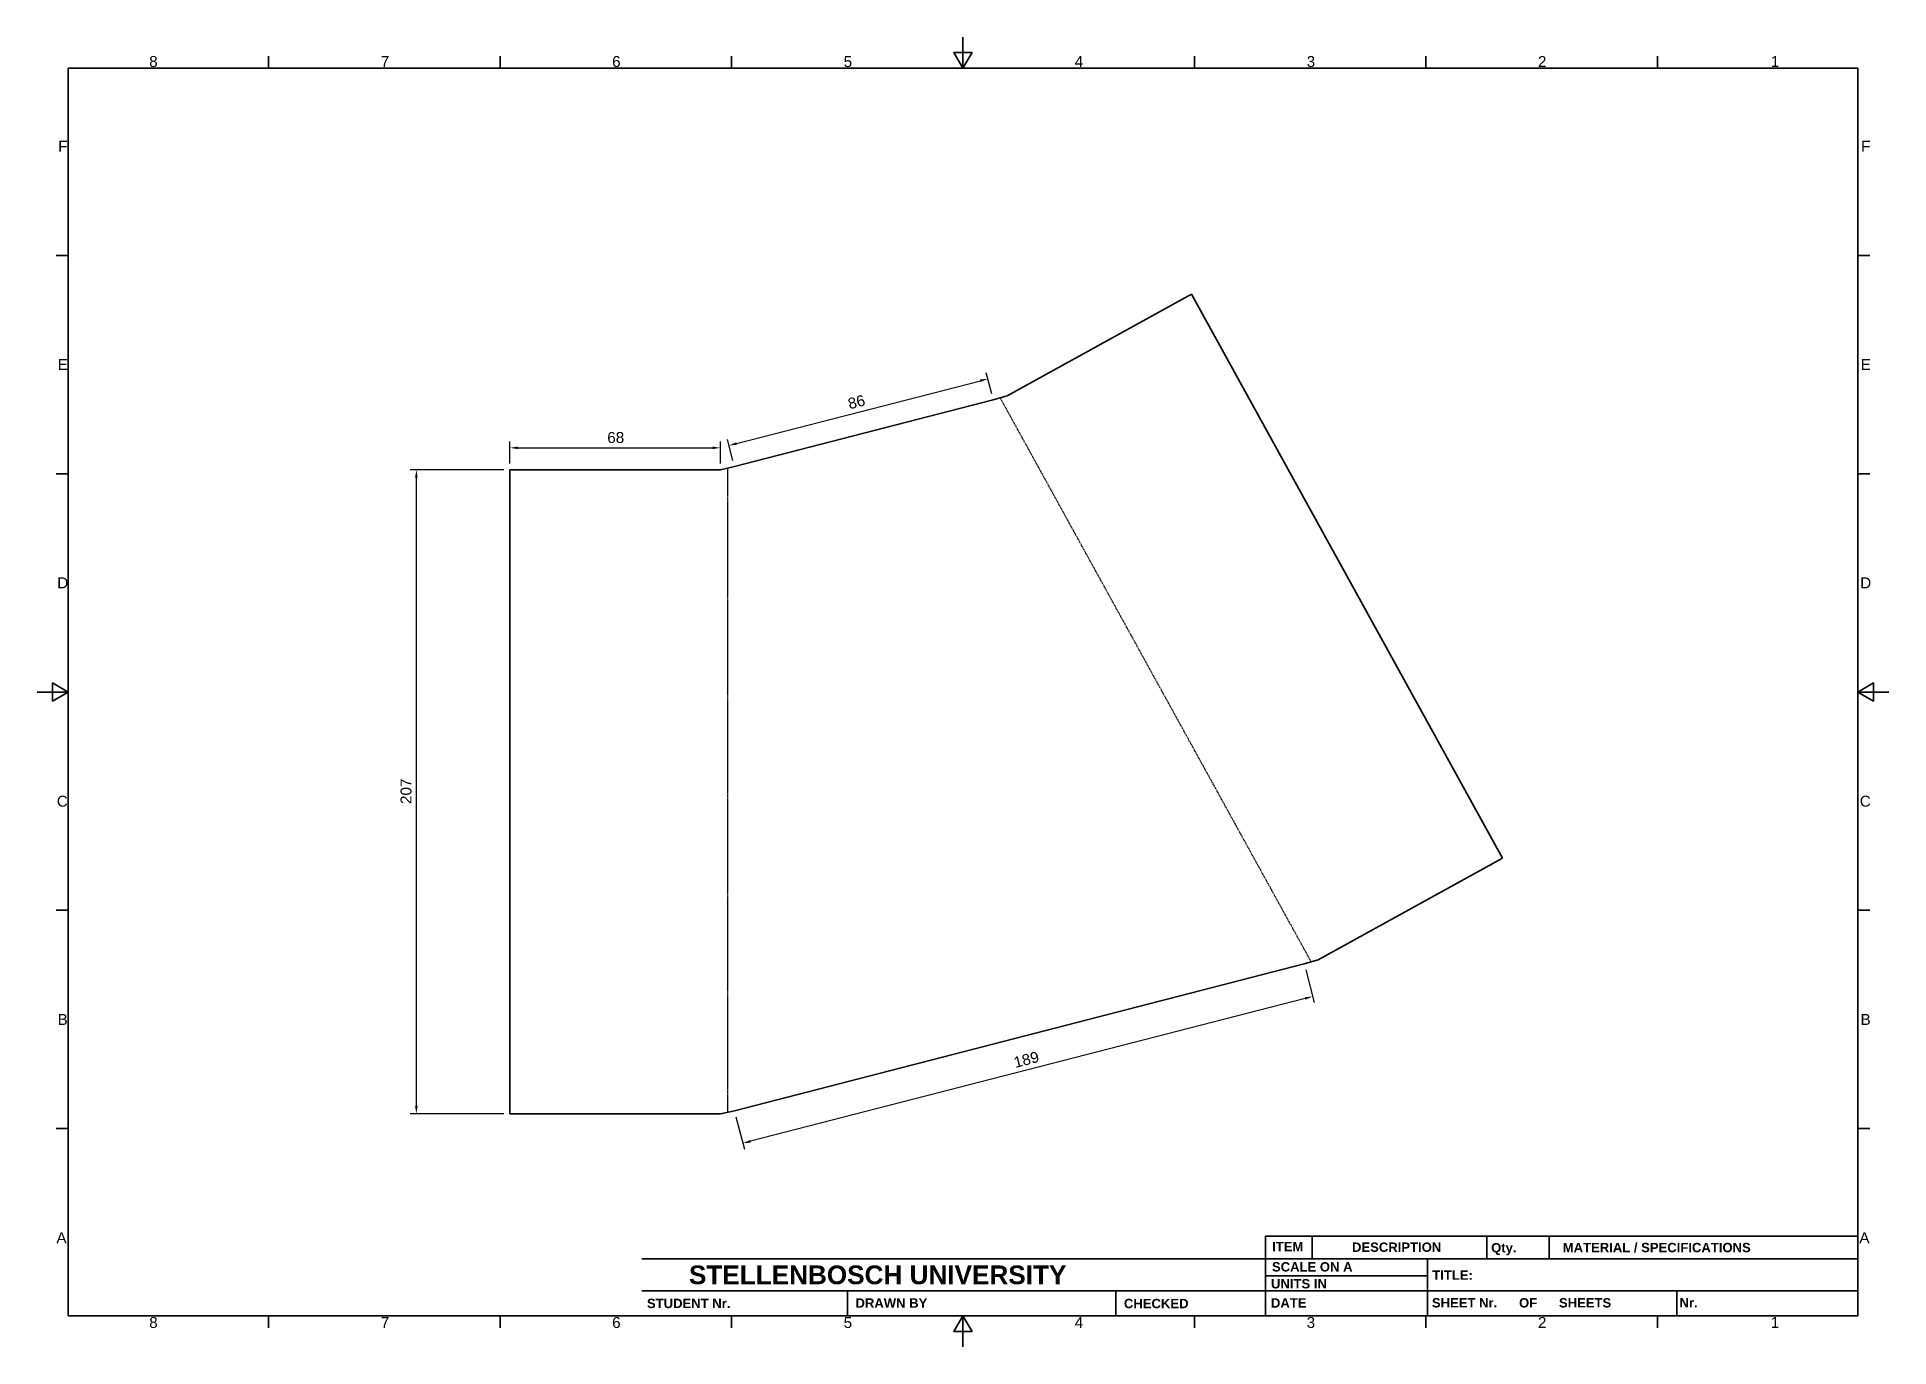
# Model space of a CAD drawing. Header units: millimetres. Extents: x 0 to 594, y 0 to 420.
import ezdxf

# ---------------------------------------------------------------- set-up
doc = ezdxf.new("R2010")
doc.units = ezdxf.units.MM
doc.linetypes.add('CHAIN', pattern=[0.3543, 0.2362, -0.0295, 0.0591, -0.0295])
for name, color, linetype, lineweight in [('Border_0', 7, 'Continuous', 35), ('Border_2', 7, 'Continuous', 35), ('Dimensions(ISO)', 7, 'Continuous', 25), ('Sheet Metal Bend Centerlines(ISO)', 7, 'CHAIN', 25), ('Sketch Geometry(ISO)', 7, 'Continuous', 35), ('Symbols(ISO)', 7, 'Continuous', 25), ('Visible Edges(ISO)', 7, 'Continuous', 35)]:
    doc.layers.add(name, color=color, linetype=linetype, lineweight=lineweight)
doc.styles.add('Border_1', font='arial.ttf')
doc.styles.add('DEFAULT-ISO', font='arial.ttf')
doc.styles.add('ROMANS', font='romans.shx')
doc.dimstyles.new('PRIOR2-01', dxfattribs={"dimtxt": 3.5, "dimasz": 2.5, "dimexe": 2, "dimexo": 2, "dimgap": 1.5, "dimtad": 1, "dimtoh": 1, "dimdec": 0, "dimzin": 0, "dimtxsty": 'DEFAULT-ISO', "dimcen": 0.09, "dimclrd": 7, "dimclre": 7, "dimclrt": 7, "dimaunit": 1, "dimadec": 0, "dimazin": 0, "dimtfac": 1, "dimtdec": 3, "dimtmove": 0, "dimatfit": 3, "dimfxl": 1, "dimtolj": 1, "dimtzin": 0, "dimlwd": 25, "dimlwe": 25, "dimarcsym": 0})

# ---------------------------------------------------------------- blocks, each defined once
blk = doc.blocks.new('Borders Default Border')
at = {"layer": 'Border_0'}
for p, q in [((74.25, 410), (74.25, 413.9)), ((148.5, 410), (148.5, 413.9)), ((222.75, 410), (222.75, 413.9)), ((371.25, 410), (371.25, 413.9)), ((445.5, 410), (445.5, 413.9)), ((519.75, 410), (519.75, 413.9)), ((10, 350), (6.1, 350)), ((584, 350), (587.9, 350)), ((10, 280), (6.1, 280)), ((584, 280), (587.9, 280)), ((10, 140), (6.1, 140)), ((584, 140), (587.9, 140)), ((10, 70), (6.1, 70)), ((584, 70), (587.9, 70)), ((74.25, 10), (74.25, 6.1)), ((148.5, 10), (148.5, 6.1)), ((222.75, 10), (222.75, 6.1)), ((371.25, 10), (371.25, 6.1)), ((445.5, 10), (445.5, 6.1)), ((519.75, 10), (519.75, 6.1))]:
    blk.add_line(p, q, dxfattribs=at)
at = {"layer": 'Border_0', "flags": 128}
for points in [[(297, 420), (297, 410), (294.11, 415), (299.89, 415), (297, 410)], [(10, 10), (10, 410), (584, 410), (584, 10), (10, 10)], [(0, 210), (10, 210), (5, 212.89), (5, 207.11), (10, 210)], [(594, 210), (584, 210), (589, 212.89), (589, 207.11), (584, 210)], [(297, 0), (297, 10), (294.11, 5), (299.89, 5), (297, 10)]]:
    blk.add_lwpolyline(points, dxfattribs=at)
at = {"layer": 'Border_2', "char_height": 3.5, "attachment_point": 7, "style": 'Border_1'}
for s, insert in [('8', (35.97, 410.34)), ('7', (110.26, 410.4)), ('6', (184.46, 410.34)), ('5', (258.73, 410.34)), ('4', (332.83, 410.4)), ('3', (407.23, 410.34)), ('2', (481.41, 410.4)), ('1', (556.07, 410.4)), ('F', (6.78, 383.25)), ('F', (585.08, 383.25)), ('E', (6.62, 313.25)), ('E', (584.92, 313.25)), ('D', (6.48, 243.25)), ('D', (584.78, 243.25)), ('C', (6.34, 173.19)), ('C', (584.64, 173.19)), ('B', (6.59, 103.25)), ('B', (584.89, 103.25)), ('A', (6.21, 33.25)), ('A', (584.51, 33.25)), ('8', (35.97, 6.04)), ('7', (110.26, 6.1)), ('6', (184.46, 6.04)), ('5', (258.73, 6.04)), ('4', (332.83, 6.1)), ('3', (407.23, 6.04)), ('2', (481.41, 6.1)), ('1', (556.07, 6.1))]:
    blk.add_mtext(s, dxfattribs=dict(at, insert=insert))
blk = doc.blocks.new('Title Blocks stellenbosch')
at = {"layer": 'Sketch Geometry(ISO)'}
for p, q in [((218.02, 9.91), (218.02, 35.41)), ((218.02, 35.41), (408.02, 35.41)), ((233.02, 35.41), (233.02, 28.16)), ((289.02, 35.41), (289.02, 28.16)), ((309.02, 35.41), (309.02, 28.16)), ((18.02, 28.16), (408.02, 28.16)), ((270.02, 28.16), (270.02, 9.91)), ((18.02, 17.91), (408.02, 17.91)), ((84.02, 17.91), (84.02, 9.91)), ((170.02, 17.91), (170.02, 9.91)), ((218.02, 22.66), (270.02, 22.66)), ((350.02, 17.91), (350.02, 9.91)), ((408.02, 9.91), (18.02, 9.91))]:
    blk.add_line(p, q, dxfattribs=at)
at = {"layer": 'Symbols(ISO)', "color": 7, "attachment_point": 1, "style": 'ROMANS'}
for s, insert, char_height in [('\\fArial|b1|i0;{\\H3.0000;ITEM}', (220.18, 33.57), 3), ('\\fArial|b1|i0;{\\H3.0000;DESCRIPTION}', (245.79, 33.4), 3), ('\\fArial|b1|i0;{\\H3.0000;Qty.}', (290.42, 33.22), 3), ('\\fArial|b1|i0;{\\H3.0000;MATERIAL / SPECIFICATIONS}', (313.39, 33.28), 3), ('\\fArial|b1|i0;{\\H6.0000;STELLENBOSCH UNIVERSITY}', (33.11, 26.03), 6), ('\\fArial|b1|i0;{\\H3.0000;SCALE ON A}', (220.12, 27.1), 3), ('\\fArial|b1|i0;{\\H3.0000;TITLE:}', (271.53, 24.43), 3), ('\\fArial|b1|i0;{\\H3.0000;UNITS IN}', (219.81, 21.68), 3), ('\\fArial|b1|i0;{\\H3.0000;STUDENT Nr.}', (19.65, 15.37), 3), ('\\fArial|b1|i0;{\\H3.0000;DRAWN BY}', (86.53, 15.49), 3), ('\\fArial|b1|i0;{\\H3.0000;CHECKED}', (172.64, 15.33), 3), ('\\fArial|b1|i0;{\\H3.0000;DATE}', (219.79, 15.51), 3), ('\\fArial|b1|i0;{\\H3.0000;SHEET Nr.      OF      SHEETS}', (271.42, 15.56), 3)]:
    blk.add_mtext(s, dxfattribs=dict(at, insert=insert, char_height=char_height))
at = {"layer": 'Symbols(ISO)', "color": 7, "insert": (350.85, 15.57), "char_height": 3, "width": 7.4832, "attachment_point": 1, "style": 'ROMANS'}
blk.add_mtext('\\fArial|b1|i0;{\\H3.0000;Nr.}', dxfattribs=at)
blk = doc.blocks.new('*D9')
at = {"layer": 'Defpoints', "color": 0, "linetype": 'Continuous', "transparency": 16777216}
for p in [(406.47, 122.82), (223.69, 75.75), (226.38, 65.31)]:
    blk.add_point(p, dxfattribs=at)
at = {"layer": 'Dimensions(ISO)', "color": 7, "linetype": 'Continuous', "lineweight": 25, "transparency": 16777216}
for p, q in [((406.97, 120.88), (409.66, 110.44)), ((406.74, 111.75), (228.8, 65.93)), ((224.19, 73.82), (226.88, 63.37))]:
    blk.add_line(p, q, dxfattribs=at)
at = {"layer": 'Dimensions(ISO)', "color": 7, "linetype": 'Continuous', "transparency": 16777216}
for points in [[(406.63, 112.15), (406.84, 111.35), (409.16, 112.37)], [(228.7, 66.34), (228.91, 65.53), (226.38, 65.31)]]:
    blk.add_solid(points, dxfattribs=at)
at = {"layer": 'Dimensions(ISO)', "color": 7, "linetype": 'Continuous', "lineweight": 25, "transparency": 16777216, "insert": (312.92, 92.83), "char_height": 3.5, "attachment_point": 1, "rotation": 14.43997, "style": 'DEFAULT-ISO'}
blk.add_mtext('\\A1;189', dxfattribs=at)
blk = doc.blocks.new('*D10')
at = {"layer": 'Defpoints', "color": 0, "linetype": 'Continuous', "transparency": 16777216}
for p in [(304.98, 310.43), (306.72, 303.66), (223.69, 282.28)]:
    blk.add_point(p, dxfattribs=at)
at = {"layer": 'Dimensions(ISO)', "color": 7, "linetype": 'Continuous', "lineweight": 25, "transparency": 16777216}
for p, q in [((224.37, 289.67), (302.56, 309.8)), ((306.22, 305.6), (304.48, 312.36)), ((223.19, 284.22), (221.45, 290.98))]:
    blk.add_line(p, q, dxfattribs=at)
at = {"layer": 'Dimensions(ISO)', "color": 7, "linetype": 'Continuous', "transparency": 16777216}
for points in [[(302.45, 310.21), (302.66, 309.4), (304.98, 310.43)], [(224.27, 290.07), (224.47, 289.26), (221.95, 289.04)]]:
    blk.add_solid(points, dxfattribs=at)
at = {"layer": 'Dimensions(ISO)', "color": 7, "linetype": 'Continuous', "lineweight": 25, "transparency": 16777216, "insert": (259.77, 304.02), "char_height": 3.5, "attachment_point": 1, "rotation": 14.43997, "style": 'DEFAULT-ISO'}
blk.add_mtext('\\A1;86', dxfattribs=at)
blk = doc.blocks.new('*D11')
at = {"layer": 'Defpoints', "color": 0, "linetype": 'Continuous', "transparency": 16777216}
for p in [(219.17, 288.29), (151.67, 281.25), (219.17, 281.25)]:
    blk.add_point(p, dxfattribs=at)
at = {"layer": 'Dimensions(ISO)', "color": 7, "linetype": 'Continuous', "lineweight": 25, "transparency": 16777216}
for p, q in [((151.67, 283.25), (151.67, 290.29)), ((154.17, 288.29), (216.67, 288.29)), ((219.17, 283.25), (219.17, 290.29))]:
    blk.add_line(p, q, dxfattribs=at)
at = {"layer": 'Dimensions(ISO)', "color": 7, "linetype": 'Continuous', "transparency": 16777216}
for points in [[(154.17, 288.7), (154.17, 287.87), (151.67, 288.29)], [(216.67, 288.7), (216.67, 287.87), (219.17, 288.29)]]:
    blk.add_solid(points, dxfattribs=at)
at = {"layer": 'Dimensions(ISO)', "color": 7, "linetype": 'Continuous', "lineweight": 25, "transparency": 16777216, "insert": (182.9, 293.36), "char_height": 3.5, "attachment_point": 1, "style": 'DEFAULT-ISO'}
blk.add_mtext('\\A1;68', dxfattribs=at)
blk = doc.blocks.new('*D12')
at = {"layer": 'Defpoints', "color": 0, "linetype": 'Continuous', "transparency": 16777216}
for p in [(121.67, 281.25), (151.67, 281.25), (151.67, 74.72)]:
    blk.add_point(p, dxfattribs=at)
at = {"layer": 'Dimensions(ISO)', "color": 7, "linetype": 'Continuous', "lineweight": 25, "transparency": 16777216}
for p, q in [((149.67, 281.25), (119.67, 281.25)), ((121.67, 77.22), (121.67, 278.75)), ((149.67, 74.72), (119.67, 74.72))]:
    blk.add_line(p, q, dxfattribs=at)
at = {"layer": 'Dimensions(ISO)', "color": 7, "linetype": 'Continuous', "transparency": 16777216}
for points in [[(121.25, 278.75), (122.08, 278.75), (121.67, 281.25)], [(121.25, 77.22), (122.08, 77.22), (121.67, 74.72)]]:
    blk.add_solid(points, dxfattribs=at)
at = {"layer": 'Dimensions(ISO)', "color": 7, "linetype": 'Continuous', "lineweight": 25, "transparency": 16777216, "insert": (116.59, 174.09), "char_height": 3.5, "attachment_point": 1, "rotation": 90, "style": 'DEFAULT-ISO'}
blk.add_mtext('\\A1;207', dxfattribs=at)

msp = doc.modelspace()

# ---------------------------------------------------------------- linework, layer by layer
at = {"layer": 'Sheet Metal Bend Centerlines(ISO)'}
for p, q in [((408.7, 123.46), (308.95, 304.3)), ((221.43, 281.76), (221.43, 75.24))]:
    msp.add_line(p, q, dxfattribs=at)
at = {"layer": 'Visible Edges(ISO)'}
for p, q in [((311.18, 304.94), (370.29, 337.54)), ((370.29, 337.54), (470.03, 156.7)), ((223.69, 282.28), (306.72, 303.66)), ((306.72, 303.66), (311.18, 304.94)), ((151.67, 281.25), (219.17, 281.25)), ((151.67, 74.72), (151.67, 281.25)), ((219.17, 281.25), (223.69, 282.28)), ((470.03, 156.7), (410.93, 124.1)), ((406.47, 122.82), (223.69, 75.75)), ((410.93, 124.1), (406.47, 122.82)), ((219.17, 74.72), (151.67, 74.72)), ((223.69, 75.75), (219.17, 74.72))]:
    msp.add_line(p, q, dxfattribs=at)

# ---------------------------------------------------------------- block references
for name, p in [('Borders Default Border', (0, 0)), ('Title Blocks stellenbosch', (175.98, 0.09))]:
    msp.add_blockref(name, p)

# ---------------------------------------------------------------- dimensions: what is measured, and where the dimension line sits
at = {"layer": 'Dimensions(ISO)', "color": 7, "linetype": 'Continuous', "lineweight": 25}
for base, p1, p2, angle, picture, middle in [((304.98, 310.43), (223.69, 282.28), (306.72, 303.66), 194.43997, '*D10', (263.46, 299.73)), ((219.1677179, 288.28711329), (151.6677179, 281.24861876), (219.1677179, 281.24861876), 180, '*D11', (185.4177179, 288.28711329)), ((121.67, 281.25), (151.67, 74.72), (151.67, 281.25), 90, '*D12', (121.67, 177.99)), ((226.38, 65.31), (406.47, 122.82), (223.69, 75.75), 14.43997, '*D9', (317.77, 88.84))]:
    dim = msp.add_linear_dim(base=base, p1=p1, p2=p2, angle=angle, dimstyle='PRIOR2-01', override={"dimgap": 1.5, "dimtoh": 0, "dimdec": 0, "dimtol": 0, "dimlim": 0, "dimtp": 0, "dimtm": 0, "dimtdec": 3, "dimtofl": 0, "dimatfit": 1}, dxfattribs=at)
    dim.commit()
    dim.dimension.update_dxf_attribs({"geometry": picture, "text_midpoint": middle, "dimtype": 160})

doc.saveas('drawing.dxf')
